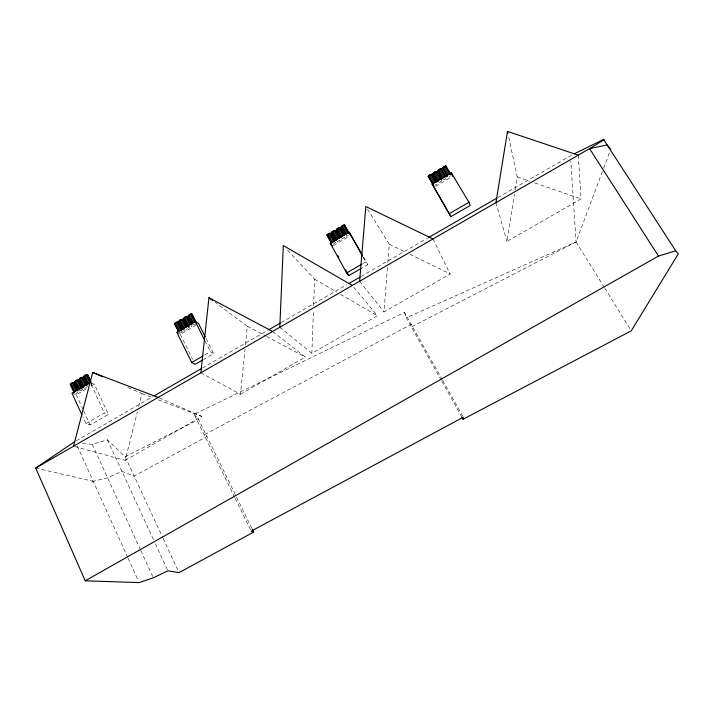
<?xml version="1.0" encoding="UTF-8"?>
<svg xmlns="http://www.w3.org/2000/svg" width="714" height="714" viewBox="0 0 714 714"><rect width="100%" height="100%" fill="white"/><g stroke="black" fill="none" stroke-linecap="round" stroke-linejoin="round"><path stroke-width="0.54" stroke-dasharray="3.57 2.68" d="M353.725 287.126L377.385 315.74L311.848 353.332L313.446 310.179M313.616 305.753L314.597 279.21L286.287 248.802M432.996 238.931L450.177 273.998L383.971 311.964L387.488 267.161M387.827 262.788L389.282 244.188L366.996 208.399M200.848 372.797L240.457 394.271L245 349.307M245.446 344.916L247.33 326.244L215.093 302.317M78.299 391.7L76.3 393.414L74.506 393.548M82.833 389.068L81.994 390.219L79.049 390.915M87.376 386.435L85.359 388.157L83.583 388.273M578.269 155.152L581.08 198.929L506.94 241.439L514.491 194.012M515.169 189.728L517.213 176.867L508.404 135.749M91.062 384.953L91.919 383.793L91.276 383.641M74.631 446.5L125.173 460.387L137.365 411.942M138.721 406.543L141.979 393.592L127.735 387.488M182.73 331.091L180.58 332.902L178.955 332.92M187.336 328.413L186.336 329.663M191.941 325.745L190.941 326.994M92.204 481.084L93.257 481.325L107.564 477.782L121.942 471.347L134.143 476.042L206.908 436.531L204.142 434.79L411.228 324.352L411.389 326.994L576.073 241.957L603.276 169.191M603.66 168.147L610.265 150.475M346.335 235.308L346.406 236.272L348.512 235.549M79.111 390.415L79.879 389.755M179.125 332.367L179.946 331.671M436.745 184.132L434.63 185.462M71.98 393.137L76.273 394.735L87.697 388.104M91.508 385.899L94.364 384.239L108.403 414.423L90.142 424.964L85.939 423.598L82.788 416.717M176.795 332.287L180.267 334.384L195.877 325.334M333.465 245.5L349.414 236.245M435.522 186.283L450.748 177.447M85.939 423.598L104.333 412.969L108.403 414.423M204.811 354.92L210.416 351.681L213.647 353.644L203.454 359.535M362.899 263.573L365.764 261.922L367.746 264.653L362.069 267.928M76.327 440.761L152.377 396.886M202.446 367.996L267.759 330.314M281.209 322.558L346.647 284.806M361.106 276.461L427.597 238.101M497.935 197.519L572.432 154.715M125.173 460.387L201.812 416.432L158.151 397.412M240.457 394.271L305.324 357.071L272.578 331.439M82.44 443.51L92.267 444.313L107.368 439.788L125.182 456.755L198.608 419.555L236.111 496.248M333.251 244.295L335.625 242.349L334.259 242.216M195.547 324.326L192.78 324.897M234.701 497.372L194.154 414.343L404.526 312.402L442.153 379.491M448.936 177.161L450.079 176.608M439.396 182.695L441.93 180.66L440.743 180.41M441.314 380.401L406.248 317.828L576.073 241.957L570.825 161.141M189.772 327.565L188.175 327.574M185.176 330.234L183.56 330.252M336.99 241.734L340.016 240.27L339.935 239.315M341.694 239.003L344.719 237.539L344.648 236.584M35.7 468.036L93.257 481.325M517.213 176.867L529.565 181.133M534.715 182.909L581.08 198.929M141.979 393.592L153.198 397.876M158.294 399.822L201.812 416.432M90.214 382.552L94.364 384.239M389.282 244.188L405.963 252.354M409.89 254.273L450.177 273.998M247.33 326.244L265.581 335.946M266.536 336.455L305.324 357.071M314.597 279.21L336.651 292.044M340.489 294.275L377.385 315.74M279.79 327.28L311.848 353.332M194.154 414.343L198.608 419.555M442.983 179.678L445.313 179.375L446.42 177.509M359.624 281.236L383.971 311.964M576.073 241.957L604.249 287.34M604.838 288.286L631.256 330.832M442.698 380.455L462.77 416.244M441.859 381.365L462.003 417.288M363.497 257.04L367.746 264.653M363.087 257.129L365.764 261.922M206.141 338.686L213.647 353.644M205.052 340.989L210.416 351.681M180.267 334.384L192.637 359.356M236.593 497.247L251.685 528.101M235.192 498.372L250.712 530.154M90.99 382.472L91.838 384.293M125.182 456.755L162.649 537.437M163.113 538.436L178.536 571.646M91.124 384.516L104.333 412.969M107.368 439.788L153.492 539.686M155.349 543.711L167.415 569.834M76.273 394.735L83.208 409.854M83.672 410.853L90.142 424.964M92.267 444.313L140.363 549.53M140.828 550.539L153.296 577.822M77.255 446L127.645 557.277M128.109 558.286L138.195 580.571M404.526 312.402L406.248 317.828M495.962 202.624L506.94 241.439"/><path stroke-width="1.07" d="M279.79 327.28L283.297 245.589L352.332 285.439M359.624 281.236L365.827 206.516L432.996 238.931M200.848 372.797L208.952 297.765L272.578 331.439M574.386 153.751L604.026 139.203L603.857 139.855L675.694 250.801L678.3 253.881L631.256 330.832L463.083 419.234L463.315 417.217L251.203 531.154L253.631 532.082L179.009 572.655L167.879 570.843L153.296 577.822L139.114 582.597L85.225 580.812L35.7 468.036L74.443 441.85M74.086 392.629L70.32 384.409L71.141 383.239L74.104 382.561L77.46 389.871M78.629 389.996L74.845 381.776L75.666 380.607L78.62 379.937L82.413 388.148M74.104 382.561L77.389 390.362M78.62 379.937L81.923 387.738M86.947 385.515L83.145 377.304L80.2 377.974L79.37 379.143L83.163 387.363M83.145 377.304L86.456 385.105M87.706 384.73L83.895 376.51L84.743 375.332L87.679 374.671L91.071 381.972M87.679 374.671L90.142 380.651M495.962 202.624L507.476 131.403L578.269 155.152M73.551 446.205L92.686 372.467L158.151 397.412M178.509 332.019L174.475 323.861L175.448 322.612L178.232 322.041L181.829 329.279M178.072 322.603L178.232 322.041M183.114 329.341L179.062 321.193L180.053 319.934L182.829 319.372L186.434 326.61M182.659 319.934L182.829 319.372M191.486 324.834L187.425 316.704L184.649 317.257L183.659 318.524L187.72 326.673M187.425 316.704L190.861 324.495M192.334 323.995L188.255 315.856L190.424 314.017L192.021 314.026L196.555 323.067L196.011 322.853M191.843 314.597L192.021 314.026M331.394 243.269L326.958 235.236L327.271 234.585L329.324 233.273L330.698 233.424L334.643 240.564M330.386 234.076L330.698 233.424M336.098 240.538L331.653 232.505L331.965 231.854L334.027 230.542L335.393 230.702L339.346 237.833M335.08 231.354L335.393 230.702M340.801 237.807L336.348 229.774L336.669 229.123L338.731 227.811L340.087 227.971L344.05 235.102M339.766 228.632L340.087 227.971M345.023 234.174L341.051 227.043L342.283 225.633L344.389 224.928L349.753 234.147M344.46 225.901L344.782 225.24M432.907 184.337L428.213 176.385L428.614 175.671L431.631 174.216L436.111 181.659M431.524 175.305L431.934 174.591M437.682 181.57L432.979 173.609L434.344 172.119L436.388 171.449L441.404 179.776M436.281 172.538L436.691 171.824M442.457 178.795L437.736 170.842L439.119 169.343L441.163 168.683L446.179 177.001M441.038 169.771L441.448 169.057M447.526 176.394L442.501 168.076L445.045 166.014L445.929 165.907L445.795 167.005M603.857 139.855L589.568 148.646L35.7 468.036M90.214 382.552L71.98 393.137L81.887 414.754M361.114 268.482L348.807 275.586L346.665 272.953L330.27 243.188L349.182 232.211L361.909 254.184M432.184 184.025L451.373 172.886L468.946 202.303L470.089 205.552L450.873 216.645L432.184 184.025L450.873 216.645M205.141 336.696L198.635 323.737L195.306 321.541L176.795 332.287L191.736 362.471L202.946 355.991M346.665 272.953L361.944 264.126M449.57 213.504L468.946 202.303M202.526 360.07L195.109 364.345L191.736 362.471M154.313 395.77L201.491 368.549M268.723 329.761L280.245 323.112M348.575 283.69L360.142 277.023M428.561 237.548L496.971 198.081M85.225 580.812L658.495 256.058L675.694 250.801M326.958 235.236L328.333 235.379M432.979 173.609L434.174 173.877M437.736 170.842L438.923 171.11M70.32 384.409L70.981 384.551M74.845 381.776L75.497 381.928L77.603 386.488M83.895 376.51L84.547 376.662M174.475 323.861L175.037 324.076M179.062 321.193L179.625 321.407M188.255 315.856L188.808 316.07M92.686 372.467L102.646 376.733M208.952 297.765L212.46 300.362M331.653 232.505L335.999 239.949M336.348 229.774L340.703 237.218M341.051 227.043L345.406 234.487M428.213 176.385L433.211 184.703M330.27 243.188L332.528 246.044M610.657 149.44L607.141 144.924L589.568 148.646L658.495 256.058M445.929 165.907L450.953 174.225M445.045 166.014L450.311 174.85M443.894 166.567L448.633 174.519M442.921 167.353L447.66 175.305M441.163 168.683L445.893 176.626M440.27 168.79L445 176.742M439.119 169.343L443.849 177.304M438.155 170.128L442.876 178.081M438.03 171.217L442.225 178.277M436.388 171.449L441.109 179.401M435.495 171.556L440.217 179.526M434.344 172.119L439.065 180.08M433.38 172.895L438.093 180.856M433.273 173.984L437.977 181.936M431.631 174.216L436.334 182.177M430.729 174.332L435.433 182.293M429.578 174.885L434.282 182.855M428.614 175.671L433.318 183.632M462.003 417.288L463.083 419.234M349.182 232.211L362.551 256.174M344.389 224.928L348.869 232.951M346.451 229.462L348.432 233.023M343.434 225.071L347.914 233.103M342.283 225.633L346.754 233.665M341.372 226.383L345.844 234.415M339.685 227.659L344.157 235.691M338.731 227.811L343.193 235.843M337.57 228.364L342.042 236.405M336.669 229.123L341.122 237.155M334.991 230.39L339.445 238.422M334.027 230.542L338.481 238.583M332.867 231.104L337.32 239.145M331.965 231.854L336.41 239.895M330.287 233.121L334.732 241.162M332.358 237.646L334.331 241.207M329.324 233.273L333.768 241.314M328.172 233.835L333.099 242.769M327.271 234.585L331.698 242.626M327.369 235.54L330.814 241.787M337.776 255.576L338.829 257.477M345.656 269.874L348.807 275.586M191.477 313.812L204.561 340.016M190.424 314.017L194.503 322.166M189.255 314.579L193.333 322.728M188.434 315.285L192.503 323.433M186.872 316.481L190.941 324.629M185.818 316.695L189.888 324.843M184.649 317.257L189.174 326.316M183.828 317.962L188.344 327.012M182.275 319.158L186.336 327.307M181.213 319.372L185.274 327.521M180.053 319.934L184.56 328.993M179.223 320.631L183.284 328.788M177.679 321.827L181.722 329.975M176.617 322.041L181.106 331.109M175.448 322.612L179.491 330.769M174.627 323.308L178.67 331.466M252.167 529.092L253.631 532.082M87.037 374.511L90.428 381.82M85.912 374.77L89.723 382.99M84.743 375.332L88.554 383.561M84.966 377.581L86.242 380.312M83.975 376.001L87.777 384.221M82.503 377.153L86.305 385.373M81.369 377.403L85.18 385.631M80.2 377.974L84.002 386.203M81.289 382.035L82.976 385.685M79.432 378.634L83.654 387.782M77.969 379.786L81.762 388.005M76.835 380.044L81.057 389.184M75.666 380.607L79.459 388.844M74.908 381.276L78.692 389.505M73.444 382.418L77.219 390.638M72.31 382.677L76.095 390.906M71.141 383.239L74.916 391.477M71.4 385.462L72.65 388.202M70.374 383.909L74.149 392.138M451.373 172.886L452.649 176.34M507.476 131.403L507.94 133.58"/></g></svg>
